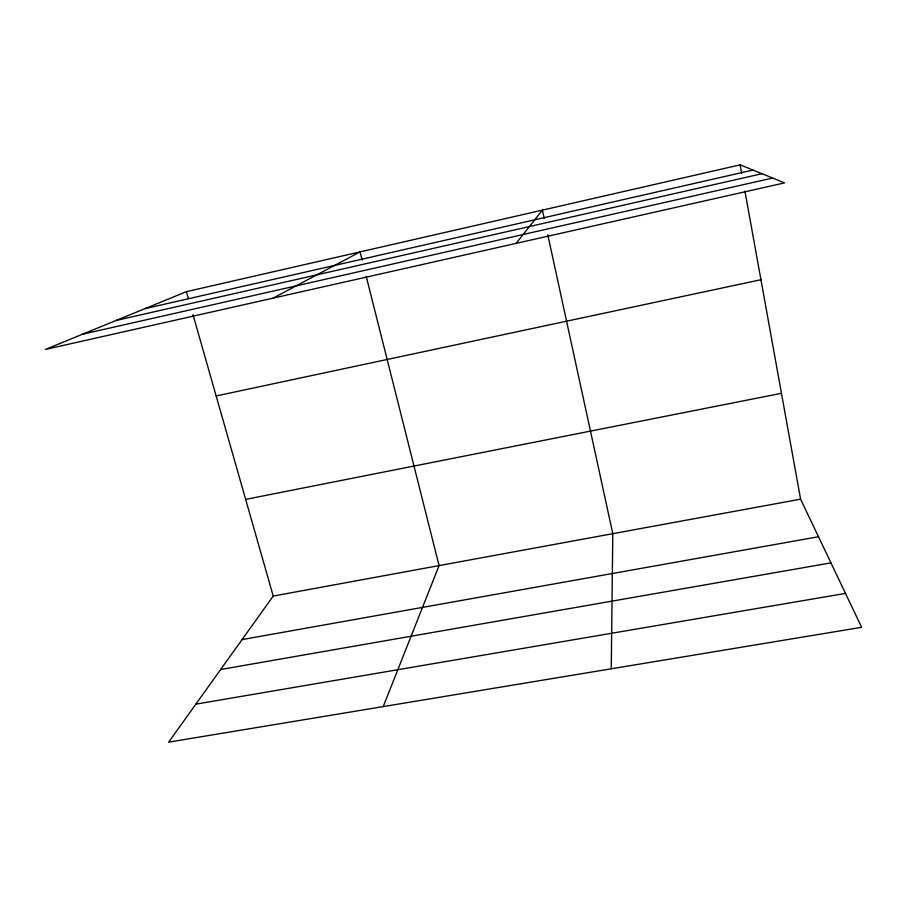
<?xml version="1.0" encoding="UTF-8"?>
<svg xmlns="http://www.w3.org/2000/svg" width="907" height="907" viewBox="0 0 907 907"><rect width="100%" height="100%" fill="white"/><g stroke="black" fill="none" stroke-linecap="round" stroke-linejoin="round"><path stroke-width="1.36" d="M611.25 668.799L612.792 533.679L547.783 234.811M383.219 706.598L439.079 565.594L366.224 276.408M800.598 499.179L273.222 596.069L168.645 742.153L861.65 627.304L800.598 499.179L744.919 191.139M516.151 243.359L542.409 210.129L544.2 218.36M273.018 298.154L360.045 251.897L362.108 260.071M186.423 291.657L45.35 349.456L784.555 182.885L740.157 164.847L186.423 291.657L188.35 298.437M144.916 308.663L752.98 170.051M116.119 320.454L761.993 173.713M82.548 334.218L772.628 178.033M216.161 395.962L760.928 279.73M245.661 499.383L781.46 393.309M242.067 639.594L818.499 536.74M220.65 669.513L830.948 562.873M195.855 704.149L845.494 593.405M192.987 314.684L273.222 596.069M740.157 164.847L741.665 173.146"/></g></svg>
